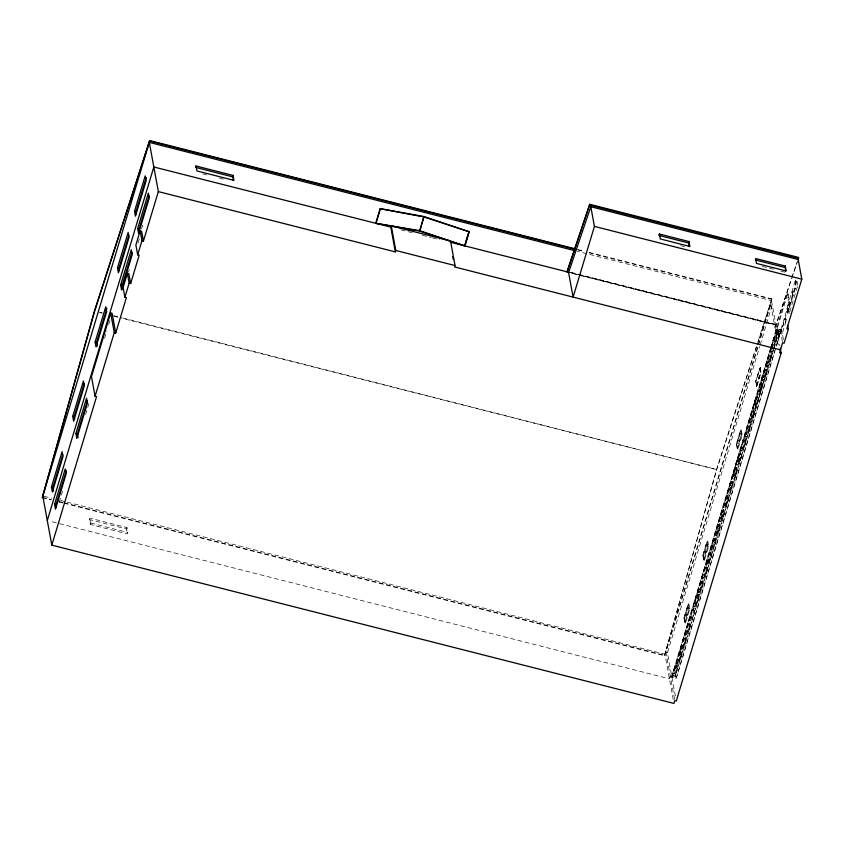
<?xml version="1.0" encoding="UTF-8"?>
<svg xmlns="http://www.w3.org/2000/svg" width="844" height="844" viewBox="0 0 844 844"><rect width="100%" height="100%" fill="white"/><g stroke="black" fill="none" stroke-linecap="round" stroke-linejoin="round"><path stroke-width="0.63" stroke-dasharray="4.22 3.17" d="M773.558 350.123L675.305 676.455L674.694 669.746L676.856 665.22L676.213 670.315L672.246 675.211L671.908 677.12L676.361 678.249L775.035 350.492M677.236 662.962L673.987 669.756L677.236 662.962L678.217 655.419L681.456 648.625L678.249 655.609M677.932 662.951L681.182 656.168L677.932 662.951L676.951 670.505L672.984 675.4M681.119 651.072L680.475 656.178L678.312 660.704C676.846 657.761 685.349 643.001 678.956 655.598M681.488 648.825C679.251 645.259 692.027 621.617 682.511 641.472M681.213 656.368C679.072 652.233 691.7 629.835 682.195 648.814M685.381 636.935L684.737 642.031L682.574 646.557L683.218 641.461L685.412 637.136M685.75 634.677L686.826 627.598M685.476 642.221L686.457 634.667L689.738 628.084L690.719 620.53L694 613.936L694.981 606.382L698.22 599.599L694.981 606.382M689.643 622.788L688.999 627.894L686.837 632.42L687.48 627.314L689.675 622.988M691.057 618.082C689.58 615.898 698.02 600.685 691.742 613.177M693.905 608.651L693.262 613.746L691.099 618.272M695.298 599.04L698.505 592.055L695.256 598.85L694.274 606.393L691.036 613.187M695.319 603.935C693.842 601.751 702.282 586.538 696.005 599.029M698.167 594.503L697.513 599.609L695.361 604.135M698.537 592.256C696.3 588.69 709.076 565.047 699.56 584.903M698.262 599.799C696.121 595.664 708.749 573.266 699.243 592.245M702.419 580.366L701.775 585.462L699.623 589.988C698.157 587.055 706.66 572.285 700.267 584.892M702.799 578.108C700.562 574.553 713.338 550.91 703.822 570.755M702.524 585.652C700.383 581.516 713.011 559.129 703.506 578.108M706.681 566.229L706.038 571.325L703.875 575.851L704.529 570.744L706.723 566.419M707.061 563.971L708.127 556.85M706.787 571.515L707.768 563.961L711.038 557.367L712.03 549.824L715.301 543.23L716.292 535.676L719.531 528.893L716.292 535.676M708.137 561.703C718.487 524.177 701.142 590.905 710.943 552.081M708.084 556.618L711.281 549.634L712.389 542.703M712.368 547.366L713.043 542.47L715.206 537.944L714.562 543.04L715.206 537.944M711.281 549.634C715.807 529.019 724.827 505.999 729.427 486.102M716.63 533.229L717.305 528.323L719.468 523.797L718.824 528.893L719.468 523.797M715.543 535.486C721.673 509.871 731.78 483.717 737.878 457.427C742.456 451.076 740.789 442.847 745.379 436.496C743.036 440.948 741.254 445.664 741.148 450.833C737.318 459.78 734.417 470.024 732.592 478.917M719.563 529.082C717.421 524.947 730.049 502.56 720.554 521.539M720.924 519.282C720.449 516.37 725.555 502.085 723.086 514.756C716.925 527.057 724.985 512.266 723.73 509.66M723.825 514.946C721.683 510.81 734.312 488.423 724.806 507.392M725.186 505.134C735.535 467.608 718.191 534.336 727.992 495.512M728.087 500.798C730.208 485.754 742.277 459.79 733.331 479.107M729.448 490.997C728.973 488.085 734.08 473.8 731.611 486.471C725.45 498.772 733.51 483.981 732.254 481.375M733.679 476.66L734.354 471.754L736.517 467.228L735.873 472.323L736.517 467.228M736.612 472.513C734.47 468.388 747.098 445.991 737.593 464.97M737.972 462.712C737.498 459.801 742.604 445.516 740.135 458.186C733.974 470.488 742.034 455.697 740.779 453.091M740.874 458.376L741.855 450.823L745.094 444.039L746.117 436.686L745.136 444.229L741.855 450.823M745.041 438.943L744.397 444.039L742.235 448.565L742.878 443.469L745.073 439.144M745.41 436.686C743.174 433.13 755.95 409.488 746.434 429.332M746.455 434.227L747.14 429.332L746.497 434.428L748.617 429.702L746.497 434.428M748.66 429.902L749.335 424.996M749.672 422.549L750.727 415.364M749.356 429.891C752.226 408.802 749.788 435.768 746.159 436.875M750.717 420.09C755.58 403.738 752.69 410.448 750.759 420.28C755.243 410.606 753.492 414.298 750.759 420.28M752.922 415.765L753.565 410.659M754.958 401.048L758.165 394.064L754.916 400.858L753.935 408.401L750.696 415.195M753.618 415.754C755.211 403.39 761.573 392.471 763.166 380.116C766.827 378.471 769.243 351.726 766.436 373.523C762.617 382.659 759.769 392.08 757.923 401.807C753.164 408.464 755.264 416.387 750.411 422.738M755.665 401.048C753.122 413.94 758.556 398.917 757.817 396.522L755.665 401.048L755.021 406.143M758.197 394.264C755.96 390.698 768.736 367.056 759.22 386.911M759.241 391.806C764.105 375.453 761.214 382.163 759.284 392.006C763.767 382.321 762.016 386.014 759.284 392.006M761.436 387.48L762.079 382.374M762.459 380.127C760.222 376.561 772.999 352.919 763.482 372.763M763.504 377.658L764.179 372.763L763.535 377.859L765.666 373.132L763.535 377.859M765.698 373.333L766.384 368.427M766.721 365.979L767.766 358.763M767.766 363.521L768.441 358.616L767.797 363.722L769.928 358.995L767.797 363.722M769.96 359.196L770.646 354.29M771.289 349.194L770.983 351.842L767.745 358.626M771.49 348.161L771.965 344.289L776.712 329.054L781.154 330.183L775.414 349.237M770.667 359.185C773.537 338.085 771.089 365.062 767.46 366.169M772.197 348.15C776.807 334.013 774.18 339.436 772.228 348.35M774.866 339.953L774.222 345.048L772.598 348.445M776.28 330.437L780.732 331.597L776.227 330.141L775.246 337.695L772.007 344.489M771.722 352.022C776.163 345.871 774.76 336.281 779.244 331.217L773.937 348.857M778.484 330.911L779.223 331.091L775.984 337.885L774.929 345.038M777.018 330.626L776.322 335.437L777.007 330.531L776.258 330.342M64.007 503.235L664.523 655.704L716.661 469.095L756.403 346.42M664.523 655.704L716.756 469.591L756.878 345.723M104.603 338.296L106.861 330.806M108.739 324.571L110.237 319.581M59.185 502.243L62.857 490.047M85.634 414.457L88.936 403.485M128.541 272.063L129.269 269.626M141.539 228.903L142.647 225.253M138.078 243.04L139.492 238.325M89.485 519.556L89.907 518.142L126.938 527.563L127.845 532.49L127.412 533.904L90.382 524.483L89.485 519.556L126.516 528.977L127.412 533.904M90.382 524.483L90.804 523.069L89.907 518.142M126.516 528.977L126.938 527.563M673.248 699.549L664.935 654.237L771.469 300.686L577.285 251.28M674.578 699.307L665.958 652.391L758.26 346.093M758.64 344.827L770.794 304.494L772.271 304.874L760.117 345.207M675.39 696.047L667.446 652.771L759.737 346.473M683.935 617.956L688.198 603.808L688.936 603.998L689.843 608.914L685.581 623.062L684.843 622.872L683.935 617.956L684.674 618.135L685.581 623.062M702.809 555.299L707.072 541.162L707.821 541.352L708.717 546.268L704.455 560.405L703.717 560.216L702.809 555.299L703.558 555.489L704.455 560.405M736.348 444.007L740.61 429.86L741.349 430.05L742.256 434.966L737.994 449.113L737.255 448.924L736.348 444.007L737.086 444.187L737.994 449.113M755.675 381.467L760.233 367.404L761.13 372.32L756.868 386.457L755.675 381.467L760.233 367.404M684.674 618.135L688.936 603.998M703.558 555.489L707.821 541.352M737.086 444.187L741.349 430.05M684.843 622.872L689.105 608.724L688.198 603.808M703.717 560.216L707.979 546.079L707.072 541.162M737.255 448.924L741.517 434.776L740.61 429.86M756.319 386.847L756.53 386.141M756.741 385.434L758.556 379.42L757.733 374.968M756.572 386.383L760.834 372.246L759.938 367.33M775.035 327.62L791.493 278.552M670.294 676.002L669.44 678.829L49.849 521.202M671.74 676.202L770.108 349.669M770.488 348.414L776.564 328.242M776.944 326.818L787.178 292.879L787.916 293.068L789.72 302.901L779.497 336.84L778.748 336.651L776.944 326.818L777.683 327.008L779.497 336.84M770.54 349.005L671.824 676.624L676.361 678.249M770.899 347.823L776.649 328.727L781.154 330.183M671.908 677.12L771.31 346.968M671.993 677.563L771.49 347.2M771.87 345.934L776.807 329.54M777.683 327.008L787.916 293.068M675.211 675.97L773.505 349.754M773.864 348.572L779.191 330.901M797.422 286.57L789.267 313.63L787.79 313.251L786.882 308.334L795.407 280.05L796.884 280.43L797.791 285.346L796.314 284.966L795.407 280.05M778.748 336.651L788.982 302.711L787.178 292.879M676.266 677.753L781.101 329.856M782.399 341.577L780.816 332.969L785.078 318.821L786.566 319.201L787.009 321.659M789.267 313.63L788.37 308.714L796.884 280.43M787.79 313.251L796.314 284.966M783.432 339.488L782.304 333.348L786.566 319.201M758.017 341.409L771.806 298.85L589.123 252.377M757.279 344.479L771.806 298.85M791.915 277.317L796.947 262.41M797.77 260.733L775.974 325.278L568.592 272.517M776.322 335.437L778.453 330.711M768.483 358.816L770.604 354.09M764.221 372.953L766.341 368.237M755.696 401.238L757.817 396.522M747.172 429.522L749.303 424.806M740.81 453.281L738.616 457.617M736.548 467.428L734.354 471.754M733.71 476.849L735.831 472.134M732.286 481.565L730.092 485.901M723.762 509.85L721.567 514.186M719.51 523.997L717.305 528.323M716.661 533.419L718.793 528.703M715.248 538.134L713.043 542.47M712.399 547.566L714.53 542.84M686.773 627.324L690.012 620.54L691.088 613.451M568.328 272.137L775.889 324.792L570.861 272.623M42.2 497.221L51.146 499.49M58.806 501.441L62.646 502.412M63.922 502.739L664.428 655.208M42.295 497.717L51.231 499.986M58.901 501.937L62.73 502.908M680.823 245.688L684.526 246.627M762.29 266.419L773.399 269.247M780.805 271.124L785.753 272.38M787.536 294.841L788.275 295.031M788.982 302.711L789.72 302.901M577.623 249.455L584.016 251.079M577.718 249.94L584.101 251.565M589.217 252.862L771.901 299.346M786.882 308.334L788.37 308.714M202.876 173.969L206.706 174.94M219.482 178.19L223.312 179.16M570.934 272.359L775.974 324.518M400.921 229.863L414.794 233.387M422.359 235.318L431.178 237.565M432.444 237.881L440.009 239.802M780.816 332.969L782.304 333.348M741.517 434.776L742.256 434.966M99.624 312.122L102.177 312.765M113.676 315.688L121.346 317.639M122.623 317.966L716.756 469.591L122.707 318.462M99.719 312.607L102.272 313.261M113.771 316.183L121.43 318.135M707.979 546.079L708.717 546.268M689.105 608.724L689.843 608.914M665.958 652.391L667.446 652.771M44.057 496.283L51.727 498.234M60.673 500.503L65.779 501.811M67.056 502.127L664.935 654.237M90.804 523.069L127.845 532.49M672.246 675.211L676.782 676.835L672.341 675.706M795.238 280.999L796.05 285.43L793.075 295.294L792.263 290.863M791.894 292.098L792.706 296.518L787.958 312.301L787.146 307.87M785.078 318.821L785.986 323.748M771.469 300.686L779.761 345.65M770.794 304.494L778.717 347.686M759.758 368.248L760.581 372.7L758.767 378.713L757.954 374.261M755.929 380.982L756.868 386.457M744.397 444.039L742.235 448.565M706.038 571.325L703.875 575.851M701.775 585.462L699.623 589.988M699.518 584.702L699.623 585.24M688.999 627.894L686.837 632.42M684.737 642.031L682.574 646.557M680.475 656.178L678.312 660.704M676.856 665.22L674.694 669.746M673.955 669.556L674.472 675.78M686.003 611.457L684.189 617.46L685.011 621.923L686.816 615.909L686.003 611.457M688.029 604.737L686.214 610.75L687.027 615.202L688.841 609.189L688.029 604.737M704.888 548.832L703.073 554.846L703.885 559.266L705.7 553.253L704.888 548.832M706.903 542.112L705.099 548.125L705.911 552.546L707.715 546.543L706.903 542.112M738.416 437.53L736.612 443.543L737.424 447.974L739.228 441.961L738.416 437.53M740.441 430.809L738.637 436.823L739.449 441.254L741.254 435.24L740.441 430.809"/><path stroke-width="1.27" d="M149.662 140.568L94.517 310.814L42.295 497.717L94.602 311.309L149.662 140.568L575.07 248.801M574.732 250.636L149.314 142.404L42.78 495.955L51.811 545.15L673.955 703.432L674.81 700.604L676.287 700.974L781.122 353.077L780.215 348.129M51.431 487.041L62.087 451.688L62.994 456.604L52.339 491.957L51.431 487.041L52.919 487.421L53.594 491.102M72.742 416.335L83.398 380.971L84.294 385.898L73.639 421.251L72.742 416.335L74.219 416.704L74.673 419.162M95.108 342.084L105.764 306.731L106.671 311.647L96.016 347L95.108 342.084L96.596 342.464L97.271 346.156M117.485 267.843L128.14 232.48L129.037 237.407L118.392 272.76L117.485 267.843L118.962 268.213L119.415 270.671M134.534 211.274L145.179 175.911L146.086 180.838L135.43 216.191L134.534 211.274L136.011 211.644L136.464 214.102M52.919 487.421L62.836 454.505M74.219 416.704L84.136 383.788M96.596 342.464L106.893 308.282M118.962 268.213L128.889 235.297M136.011 211.644L146.297 177.514M47.296 520.548L153.83 166.996L391.563 227.3M110.638 312.966L114.256 332.642L115.733 333.021L112.125 313.335L110.638 312.966L91.468 376.603L95.077 396.279L96.554 396.659L51.811 545.15M54.596 504.258L65.241 468.905L66.148 473.822L55.493 509.175L54.596 504.258L56.073 504.638L56.527 507.096M75.897 433.552L86.552 398.189L87.46 403.115L76.804 438.469L75.897 433.552L77.384 433.921L78.059 437.614M120.639 285.061L131.295 249.697L132.202 254.624L121.547 289.977L120.639 285.061L122.127 285.43L122.802 289.123M137.688 228.492L148.344 193.128L149.251 198.055L138.595 233.408L137.688 228.492L139.176 228.861L139.619 231.319M56.073 504.638L66.359 470.498M77.384 433.921L87.301 401.005M122.127 285.43L132.044 252.514M139.176 228.861L149.093 195.945M127.36 273.308L129.164 283.141L130.651 283.521L128.847 273.678L127.36 273.308L123.097 287.445L124.901 297.288L126.389 297.658L115.733 333.021M140.146 230.876L141.95 240.719L143.427 241.089L141.623 231.256L140.146 230.876L135.884 245.024L137.688 254.856L139.176 255.236L130.651 283.521M95.077 396.279L114.256 332.642M124.901 297.288L129.164 283.141M137.688 254.856L141.95 240.719M143.427 241.089L158.345 191.599L149.314 142.404M195.586 167.418L196.019 166.004L233.049 175.425L233.946 180.352L196.916 170.931L196.019 166.004M233.303 180.532L233.049 175.425M375.897 222.827L380.159 208.679L423.962 216.507L469.127 231.752L464.865 245.931L419.784 231.14L375.991 223.322L419.7 230.655L464.865 245.931L469.127 231.752L424.047 217.003L380.159 208.679M375.991 223.322L380.254 209.175M780.489 349.88L454.61 266.968L455.032 265.554L450.517 240.962L391.268 225.886L390.846 227.3L395.351 251.892L158.345 191.599M395.351 251.892L395.783 250.478L391.268 225.886M419.7 230.655L423.962 216.507L419.784 231.14M464.78 245.435L469.042 231.298M590.811 206.727L594.419 226.403L573.108 297.12L568.592 272.517L590.811 206.727L798.192 259.488L801.8 279.164L786.882 328.664L788.37 329.044L784.108 343.181L782.62 342.801L779.645 352.708L781.122 353.077M659.364 234.02L660.261 238.936L689.886 246.469L688.989 241.553L659.364 234.02L658.932 235.434L688.556 242.966L689.242 246.659M688.556 242.966L688.989 241.553M785.521 271.156L785.268 266.05L755.644 258.517L756.551 263.433L786.175 270.966L785.268 266.05M798.192 259.488L798.624 257.441L589.756 204.301L567.02 271.652L568.592 272.517M567.115 272.148L589.756 204.301M450.358 242.217L567.052 271.821M589.766 205.06L798.624 258.201M755.222 259.931L784.846 267.464M594.419 226.403L801.8 279.164M149.757 141.064L575.165 249.297M196.863 167.745L232.617 176.839M395.783 250.478L455.032 265.554M100.436 324.402L101.924 324.782M787.684 325.351L788.37 329.044M452.711 256.608L453.186 259.203"/></g></svg>
